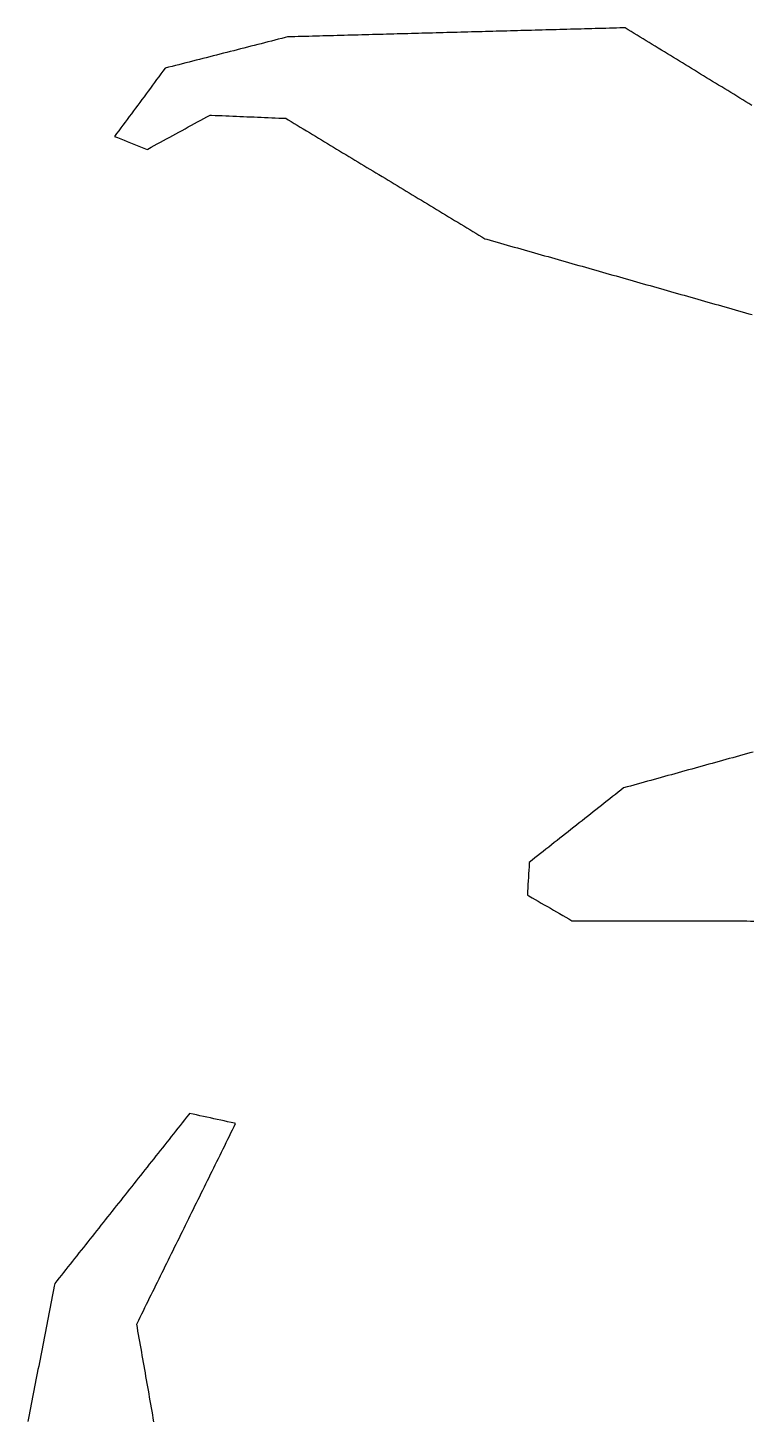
# Model space of a CAD drawing. Header units: millimetres. Extents: x 230 to 3347, y 514 to 5196.
# Drawn here: x 844 to 1048.4, y 3993.3 to 4386.9 of the extents above; entities that cross this region are included whole.
import ezdxf

# ---------------------------------------------------------------- set-up
doc = ezdxf.new("R2010")
doc.units = ezdxf.units.MM
doc.layers.add('ALL_ISLANDS', color=7, linetype='Continuous')
doc.layers.add('OUTLINE_ISLAND_01', color=7, linetype='Continuous')

msp = doc.modelspace()

# ---------------------------------------------------------------- linework, layer by layer
at = {"layer": 'ALL_ISLANDS'}
for points in [[(1048.6309, 4364.9598), (1047.7779, 4365.4818), (1046.925, 4366.0039), (1046.0721, 4366.5259), (1045.2191, 4367.0479), (1044.3662, 4367.5699), (1043.5133, 4368.0919), (1042.6603, 4368.614), (1041.8074, 4369.136), (1040.9545, 4369.658), (1040.1015, 4370.18), (1039.2486, 4370.702), (1038.3957, 4371.2241), (1037.5427, 4371.7461), (1036.6898, 4372.2681), (1035.8369, 4372.7901), (1034.9839, 4373.3121), (1034.131, 4373.8341), (1033.2781, 4374.3562), (1032.4251, 4374.8782), (1031.5722, 4375.4002), (1030.7193, 4375.9222), (1029.8663, 4376.4442), (1029.0134, 4376.9663), (1028.1605, 4377.4883), (1027.3075, 4378.0103), (1026.4546, 4378.5323), (1025.6017, 4379.0543), (1024.7487, 4379.5764), (1023.8958, 4380.0984), (1023.0428, 4380.6204), (1022.1899, 4381.1424), (1021.337, 4381.6644), (1020.484, 4382.1864), (1019.6311, 4382.7085), (1018.7782, 4383.2305), (1017.9252, 4383.7525), (1017.0723, 4384.2745), (1016.2194, 4384.7965), (1015.3664, 4385.3186), (1014.5135, 4385.8406), (1013.6606, 4386.3626), (1012.8076, 4386.8846), (1012.3494, 4386.8723), (1011.3498, 4386.8454), (1010.3502, 4386.8185), (1009.3505, 4386.7917), (1008.3509, 4386.7648), (1007.3513, 4386.7379), (1006.3516, 4386.711), (1005.352, 4386.6842), (1004.3523, 4386.6573), (1003.3527, 4386.6304), (1002.3531, 4386.6036), (1001.3534, 4386.5767), (1000.3538, 4386.5498), (999.3541, 4386.5229), (998.3545, 4386.4961), (997.3549, 4386.4692), (996.3552, 4386.4423), (995.3556, 4386.4154), (994.3559, 4386.3886), (993.3563, 4386.3617), (992.3567, 4386.3348), (991.357, 4386.3079), (990.3574, 4386.2811), (989.3578, 4386.2542), (988.3581, 4386.2273), (987.3585, 4386.2004), (986.3588, 4386.1736), (985.3592, 4386.1467), (984.3596, 4386.1198), (983.3599, 4386.0929), (982.3603, 4386.0661), (981.3606, 4386.0392), (980.361, 4386.0123), (979.3614, 4385.9854), (978.3617, 4385.9586), (977.3621, 4385.9317), (976.3624, 4385.9048), (975.3628, 4385.878), (974.3632, 4385.8511), (973.3635, 4385.8242), (972.3639, 4385.7973), (971.3643, 4385.7705), (970.3646, 4385.7436), (969.365, 4385.7167), (968.3653, 4385.6898), (967.3657, 4385.663), (966.3661, 4385.6361), (965.3664, 4385.6092), (964.3668, 4385.5823), (963.3671, 4385.5555), (962.3675, 4385.5286), (961.3679, 4385.5017), (960.3682, 4385.4748), (959.3686, 4385.448), (958.3689, 4385.4211), (957.3693, 4385.3942), (956.3697, 4385.3673), (955.37, 4385.3405), (954.3704, 4385.3136), (953.3708, 4385.2867), (952.3711, 4385.2598), (951.3715, 4385.233), (950.3718, 4385.2061), (949.3722, 4385.1792), (948.3726, 4385.1524), (947.3729, 4385.1255), (946.3733, 4385.0986), (945.3736, 4385.0717), (944.374, 4385.0449), (943.3744, 4385.018), (942.3747, 4384.9911), (941.3751, 4384.9642), (940.3754, 4384.9374), (939.3758, 4384.9105), (938.3762, 4384.8836), (937.3765, 4384.8567), (936.3769, 4384.8299), (935.3773, 4384.803), (934.3776, 4384.7761), (933.378, 4384.7492), (932.3783, 4384.7224), (931.3787, 4384.6955), (930.3791, 4384.6686), (929.3794, 4384.6417), (928.3798, 4384.6149), (927.3801, 4384.588), (926.3805, 4384.5611), (925.3809, 4384.5342), (924.3812, 4384.5074), (923.3816, 4384.4805), (922.382, 4384.4536), (921.3823, 4384.4267), (920.3827, 4384.3999), (919.383, 4384.373), (918.3834, 4384.3461), (917.3838, 4384.3193), (916.6825, 4384.1402), (915.7136, 4383.8928), (914.7447, 4383.6453), (913.7758, 4383.3979), (912.8069, 4383.1505), (911.838, 4382.9031), (910.869, 4382.6557), (909.9001, 4382.4083), (908.9312, 4382.1608), (907.9623, 4381.9134), (906.9934, 4381.666), (906.0245, 4381.4186), (905.0556, 4381.1712), (904.0867, 4380.9237), (903.1178, 4380.6763), (902.1489, 4380.4289), (901.18, 4380.1815), (900.211, 4379.9341), (899.2421, 4379.6866), (898.2732, 4379.4392), (897.3043, 4379.1918), (896.3354, 4378.9444), (895.3665, 4378.697), (894.3976, 4378.4496), (893.4287, 4378.2021), (892.4598, 4377.9547), (891.4909, 4377.7073), (890.522, 4377.4599), (889.553, 4377.2125), (888.5841, 4376.965), (887.6152, 4376.7176), (886.6463, 4376.4702), (885.6774, 4376.2228), (884.7085, 4375.9754), (883.7396, 4375.728), (882.7707, 4375.4805), (882.7508, 4375.4537), (882.1552, 4374.6504), (881.5596, 4373.8471), (880.9641, 4373.0438), (880.3685, 4372.2405), (879.7729, 4371.4372), (879.1773, 4370.6339), (878.5818, 4369.8306), (877.9862, 4369.0273), (877.3906, 4368.224), (876.795, 4367.4207), (876.1995, 4366.6174), (875.6039, 4365.8141), (875.0083, 4365.0108), (874.4128, 4364.2075), (873.8172, 4363.4041), (873.2216, 4362.6008), (872.626, 4361.7975), (872.0305, 4360.9942), (871.4349, 4360.1909), (870.8393, 4359.3876), (870.2437, 4358.5843), (869.6482, 4357.781), (869.0526, 4356.9777), (868.457, 4356.1744), (869.2914, 4355.8403), (870.2197, 4355.4685), (871.1481, 4355.0968), (872.0764, 4354.725), (873.0047, 4354.3532), (873.9331, 4353.9815), (874.8614, 4353.6097), (875.7897, 4353.238), (876.718, 4352.8662), (877.6464, 4352.4944), (877.8996, 4352.6326), (878.7775, 4353.1115), (879.6554, 4353.5904), (880.5332, 4354.0693), (881.4111, 4354.5482), (882.289, 4355.0271), (883.1668, 4355.506), (884.0447, 4355.9849), (884.9226, 4356.4638), (885.8005, 4356.9427), (886.6783, 4357.4215), (887.5562, 4357.9004), (888.4341, 4358.3793), (889.3119, 4358.8582), (890.1898, 4359.3371), (891.0677, 4359.816), (891.9456, 4360.2949), (892.8234, 4360.7738), (893.7013, 4361.2527), (894.5792, 4361.7316), (895.457, 4362.2105), (895.9025, 4362.1918), (896.9016, 4362.1498), (897.9007, 4362.1077), (898.8998, 4362.0657), (899.899, 4362.0237), (900.8981, 4361.9817), (901.8972, 4361.9397), (902.8963, 4361.8977), (903.8954, 4361.8557), (904.8945, 4361.8136), (905.8937, 4361.7716), (906.8928, 4361.7296), (907.8919, 4361.6876), (908.891, 4361.6456), (909.8901, 4361.6036), (910.8892, 4361.5615), (911.8884, 4361.5195), (912.8875, 4361.4775), (913.8866, 4361.4355), (914.8857, 4361.3935), (915.8848, 4361.3515), (916.884, 4361.3095), (917.548, 4360.9077), (918.4037, 4360.3902), (919.2593, 4359.8726), (920.1149, 4359.355), (920.9706, 4358.8374), (921.8262, 4358.3198), (922.6818, 4357.8023), (923.5375, 4357.2847), (924.3931, 4356.7671), (925.2487, 4356.2495), (926.1044, 4355.7319), (926.96, 4355.2143), (927.8156, 4354.6968), (928.6713, 4354.1792), (929.5269, 4353.6616), (930.3825, 4353.144), (931.2382, 4352.6264), (932.0938, 4352.1089), (932.9494, 4351.5913), (933.8051, 4351.0737), (934.6607, 4350.5561), (935.5163, 4350.0385), (936.372, 4349.5209), (937.2276, 4349.0034), (938.0832, 4348.4858), (938.9389, 4347.9682), (939.7945, 4347.4506), (940.6501, 4346.933), (941.5058, 4346.4155), (942.3614, 4345.8979), (943.2171, 4345.3803), (944.0727, 4344.8627), (944.9283, 4344.3451), (945.784, 4343.8275), (946.6396, 4343.31), (947.4952, 4342.7924), (948.3509, 4342.2748), (949.2065, 4341.7572), (950.0621, 4341.2396), (950.9178, 4340.7221), (951.7734, 4340.2045), (952.629, 4339.6869), (953.4847, 4339.1693), (954.3403, 4338.6517), (955.1959, 4338.1341), (956.0516, 4337.6166), (956.9072, 4337.099), (957.7628, 4336.5814), (958.6185, 4336.0638), (959.4741, 4335.5462), (960.3297, 4335.0287), (961.1854, 4334.5111), (962.041, 4333.9935), (962.8966, 4333.4759), (963.7523, 4332.9583), (964.6079, 4332.4408), (965.4635, 4331.9232), (966.3192, 4331.4056), (967.1748, 4330.888), (968.0304, 4330.3704), (968.8861, 4329.8528), (969.7417, 4329.3353), (970.5973, 4328.8177), (971.453, 4328.3001), (972.3086, 4327.7825), (973.1642, 4327.2649), (973.6981, 4327.1133), (974.6601, 4326.8402), (975.6221, 4326.5671), (976.584, 4326.2939), (977.546, 4326.0208), (978.508, 4325.7477), (979.47, 4325.4745), (980.4319, 4325.2014), (981.3939, 4324.9283), (982.3559, 4324.6551), (983.3179, 4324.382), (984.2798, 4324.1088), (985.2418, 4323.8357), (986.2038, 4323.5626), (987.1658, 4323.2894), (988.1277, 4323.0163), (989.0897, 4322.7432), (990.0517, 4322.47), (991.0137, 4322.1969), (991.9757, 4321.9237), (992.9376, 4321.6506), (993.8996, 4321.3775), (994.8616, 4321.1043), (995.8236, 4320.8312), (996.7855, 4320.5581), (997.7475, 4320.2849), (998.7095, 4320.0118), (999.6715, 4319.7387), (1000.6334, 4319.4655), (1001.5954, 4319.1924), (1002.5574, 4318.9192), (1003.5194, 4318.6461), (1004.4813, 4318.373), (1005.4433, 4318.0998), (1006.4053, 4317.8267), (1007.3673, 4317.5536), (1008.3292, 4317.2804), (1009.2912, 4317.0073), (1010.2532, 4316.7341), (1011.2152, 4316.461), (1012.1771, 4316.1879), (1013.1391, 4315.9147), (1014.1011, 4315.6416), (1015.0631, 4315.3685), (1016.025, 4315.0953), (1016.987, 4314.8222), (1017.949, 4314.5491), (1018.911, 4314.2759), (1019.8729, 4314.0028), (1020.8349, 4313.7296), (1021.7969, 4313.4565), (1022.7589, 4313.1834), (1023.7208, 4312.9102), (1024.6828, 4312.6371), (1025.6448, 4312.364), (1026.6068, 4312.0908), (1027.5687, 4311.8177), (1028.5307, 4311.5445), (1029.4927, 4311.2714), (1030.4547, 4310.9983), (1031.4166, 4310.7251), (1032.3786, 4310.452), (1033.3406, 4310.1789), (1034.3026, 4309.9057), (1035.2645, 4309.6326), (1036.2265, 4309.3595), (1037.1885, 4309.0863), (1038.1505, 4308.8132), (1039.1124, 4308.54), (1040.0744, 4308.2669), (1041.0364, 4307.9938), (1041.9984, 4307.7206), (1042.9603, 4307.4475), (1043.9223, 4307.1744), (1044.8843, 4306.9012), (1045.8463, 4306.6281), (1046.8082, 4306.3549), (1047.7702, 4306.0818), (1048.7322, 4305.8087)], [(1048.9986, 4182.1616), (1048.035, 4181.8944), (1047.0713, 4181.6272), (1046.1077, 4181.3601), (1045.144, 4181.0929), (1044.1804, 4180.8257), (1043.2167, 4180.5586), (1042.2531, 4180.2914), (1041.2894, 4180.0242), (1040.3258, 4179.757), (1039.3621, 4179.4899), (1038.3985, 4179.2227), (1037.4348, 4178.9555), (1036.4712, 4178.6883), (1035.5075, 4178.4212), (1034.5439, 4178.154), (1033.5802, 4177.8868), (1032.6166, 4177.6197), (1031.6529, 4177.3525), (1030.6893, 4177.0853), (1029.7256, 4176.8181), (1028.762, 4176.551), (1027.7983, 4176.2838), (1026.8347, 4176.0166), (1025.8711, 4175.7494), (1024.9074, 4175.4823), (1023.9438, 4175.2151), (1022.9801, 4174.9479), (1022.0165, 4174.6808), (1021.0528, 4174.4136), (1020.0892, 4174.1464), (1019.1255, 4173.8792), (1018.1619, 4173.6121), (1017.1982, 4173.3449), (1016.2346, 4173.0777), (1015.2709, 4172.8105), (1014.3073, 4172.5434), (1013.3436, 4172.2762), (1012.38, 4172.009), (1011.623, 4171.4114), (1010.8382, 4170.7918), (1010.0533, 4170.1721), (1009.2684, 4169.5525), (1008.4835, 4168.9329), (1007.6986, 4168.3132), (1006.9137, 4167.6936), (1006.1289, 4167.0739), (1005.344, 4166.4543), (1004.5591, 4165.8346), (1003.7742, 4165.215), (1002.9893, 4164.5953), (1002.2045, 4163.9757), (1001.4196, 4163.356), (1000.6347, 4162.7364), (999.8498, 4162.1167), (999.0649, 4161.4971), (998.2801, 4160.8775), (997.4952, 4160.2578), (996.7103, 4159.6382), (995.9254, 4159.0185), (995.1405, 4158.3989), (994.3557, 4157.7792), (993.5708, 4157.1596), (992.7859, 4156.5399), (992.001, 4155.9203), (991.2161, 4155.3006), (990.4312, 4154.681), (989.6464, 4154.0613), (988.8615, 4153.4417), (988.0766, 4152.8221), (987.2917, 4152.2024), (986.5068, 4151.5828), (985.722, 4150.9631), (985.7067, 4150.7116), (985.6463, 4149.7135), (985.5859, 4148.7153), (985.5255, 4147.7171), (985.4651, 4146.7189), (985.4047, 4145.7208), (985.3443, 4144.7226), (985.2839, 4143.7244), (985.2235, 4142.7263), (985.1631, 4141.7281), (985.6245, 4141.4626), (986.4913, 4140.9639), (987.3581, 4140.4653), (988.2249, 4139.9666), (989.0917, 4139.4679), (989.9584, 4138.9692), (990.8252, 4138.4705), (991.692, 4137.9719), (992.5588, 4137.4732), (993.4256, 4136.9745), (994.2924, 4136.4758), (995.1592, 4135.9772), (996.026, 4135.4785), (996.8928, 4134.9798), (997.7595, 4134.4811), (998.2095, 4134.4803), (999.2095, 4134.4784), (1000.2095, 4134.4766), (1001.2095, 4134.4747), (1002.2095, 4134.4728), (1003.2095, 4134.4709), (1004.2095, 4134.4691), (1005.2095, 4134.4672), (1006.2095, 4134.4653), (1007.2095, 4134.4635), (1008.2095, 4134.4616), (1009.2095, 4134.4597), (1010.2095, 4134.4579), (1011.2095, 4134.456), (1012.2095, 4134.4541), (1013.2095, 4134.4522), (1014.2095, 4134.4504), (1015.2095, 4134.4485), (1016.2095, 4134.4466), (1017.2095, 4134.4448), (1018.2095, 4134.4429), (1019.2095, 4134.441), (1020.2095, 4134.4392), (1021.2095, 4134.4373), (1022.2095, 4134.4354), (1023.2095, 4134.4335), (1024.2095, 4134.4317), (1025.2095, 4134.4298), (1026.2094, 4134.4279), (1027.2094, 4134.4261), (1028.2094, 4134.4242), (1029.2094, 4134.4223), (1030.2094, 4134.4205), (1031.2094, 4134.4186), (1032.2094, 4134.4167), (1033.2094, 4134.4148), (1034.2094, 4134.413), (1035.2094, 4134.4111), (1036.2094, 4134.4092), (1037.2094, 4134.4074), (1038.2094, 4134.4055), (1039.2094, 4134.4036), (1040.2094, 4134.4017), (1041.2094, 4134.3999), (1042.2094, 4134.398), (1043.2094, 4134.3961), (1044.2094, 4134.3943), (1045.2094, 4134.3924), (1046.2094, 4134.3905), (1047.2094, 4134.3887), (1048.2094, 4134.3868), (1049.2094, 4134.3849)], [(879.5974, 3992.8429), (879.424, 3993.8278), (879.2506, 3994.8126), (879.0773, 3995.7975), (878.9039, 3996.7823), (878.7305, 3997.7672), (878.5571, 3998.7521), (878.3837, 3999.7369), (878.2104, 4000.7218), (878.037, 4001.7066), (877.8636, 4002.6915), (877.6902, 4003.6763), (877.5168, 4004.6612), (877.3435, 4005.646), (877.1701, 4006.6309), (876.9967, 4007.6158), (876.8233, 4008.6006), (876.6499, 4009.5855), (876.4766, 4010.5703), (876.3032, 4011.5552), (876.1298, 4012.54), (875.9564, 4013.5249), (875.783, 4014.5097), (875.6097, 4015.4946), (875.4363, 4016.4794), (875.2629, 4017.4643), (875.0895, 4018.4492), (874.9161, 4019.434), (874.7428, 4020.4189), (874.8504, 4020.6373), (875.2923, 4021.5343), (875.7343, 4022.4313), (876.1762, 4023.3284), (876.6182, 4024.2254), (877.0601, 4025.1225), (877.5021, 4026.0195), (877.944, 4026.9165), (878.386, 4027.8136), (878.8279, 4028.7106), (879.2699, 4029.6077), (879.7118, 4030.5047), (880.1538, 4031.4017), (880.5957, 4032.2988), (881.0377, 4033.1958), (881.4796, 4034.0928), (881.9216, 4034.9899), (882.3635, 4035.8869), (882.8055, 4036.784), (883.2474, 4037.681), (883.6894, 4038.578), (884.1314, 4039.4751), (884.5733, 4040.3721), (885.0153, 4041.2692), (885.4572, 4042.1662), (885.8992, 4043.0632), (886.3411, 4043.9603), (886.7831, 4044.8573), (887.225, 4045.7543), (887.667, 4046.6514), (888.1089, 4047.5484), (888.5509, 4048.4455), (888.9928, 4049.3425), (889.4348, 4050.2395), (889.8767, 4051.1366), (890.3187, 4052.0336), (890.7606, 4052.9307), (891.2026, 4053.8277), (891.6445, 4054.7247), (892.0865, 4055.6218), (892.5284, 4056.5188), (892.9704, 4057.4159), (893.4123, 4058.3129), (893.8543, 4059.2099), (894.2963, 4060.107), (894.7382, 4061.004), (895.1802, 4061.901), (895.6221, 4062.7981), (896.0641, 4063.6951), (896.506, 4064.5922), (896.948, 4065.4892), (897.3899, 4066.3862), (897.8319, 4067.2833), (898.2738, 4068.1803), (898.7158, 4069.0774), (899.1577, 4069.9744), (899.5997, 4070.8714), (900.0416, 4071.7685), (900.4836, 4072.6655), (900.9255, 4073.5625), (901.3675, 4074.4596), (901.8094, 4075.3566), (902.2514, 4076.2537), (902.6933, 4077.1507), (902.3902, 4077.2167), (901.4132, 4077.4295), (900.4361, 4077.6424), (899.459, 4077.8552), (898.4819, 4078.068), (897.5048, 4078.2808), (896.5277, 4078.4936), (895.5506, 4078.7065), (894.5735, 4078.9193), (893.5964, 4079.1321), (892.6193, 4079.3449), (891.6422, 4079.5577), (890.6651, 4079.7705), (889.6881, 4079.9834), (889.4681, 4079.706), (888.8467, 4078.9225), (888.2253, 4078.139), (887.6039, 4077.3555), (886.9826, 4076.572), (886.3612, 4075.7885), (885.7398, 4075.005), (885.1184, 4074.2215), (884.497, 4073.4379), (883.8756, 4072.6544), (883.2543, 4071.8709), (882.6329, 4071.0874), (882.0115, 4070.3039), (881.3901, 4069.5204), (880.7687, 4068.7369), (880.1473, 4067.9534), (879.526, 4067.1699), (878.9046, 4066.3864), (878.2832, 4065.6029), (877.6618, 4064.8194), (877.0404, 4064.0359), (876.419, 4063.2524), (875.7977, 4062.4688), (875.1763, 4061.6853), (874.5549, 4060.9018), (873.9335, 4060.1183), (873.3121, 4059.3348), (872.6907, 4058.5513), (872.0694, 4057.7678), (871.448, 4056.9843), (870.8266, 4056.2008), (870.2052, 4055.4173), (869.5838, 4054.6338), (868.9625, 4053.8503), (868.3411, 4053.0668), (867.7197, 4052.2833), (867.0983, 4051.4997), (866.4769, 4050.7162), (865.8555, 4049.9327), (865.2342, 4049.1492), (864.6128, 4048.3657), (863.9914, 4047.5822), (863.37, 4046.7987), (862.7486, 4046.0152), (862.1272, 4045.2317), (861.5059, 4044.4482), (860.8845, 4043.6647), (860.2631, 4042.8812), (859.6417, 4042.0977), (859.0203, 4041.3142), (858.3989, 4040.5306), (857.7776, 4039.7471), (857.1562, 4038.9636), (856.5348, 4038.1801), (855.9134, 4037.3966), (855.292, 4036.6131), (854.6706, 4035.8296), (854.0493, 4035.0461), (853.4279, 4034.2626), (852.8065, 4033.4791), (852.1851, 4032.6956), (851.5637, 4031.9121), (851.413, 4031.1387), (851.2216, 4030.1572), (851.0303, 4029.1756), (850.839, 4028.1941), (850.6476, 4027.2126), (850.4563, 4026.2311), (850.265, 4025.2495), (850.0736, 4024.268), (849.8823, 4023.2865), (849.691, 4022.305), (849.4996, 4021.3234), (849.3083, 4020.3419), (849.117, 4019.3604), (848.9256, 4018.3789), (848.7343, 4017.3973), (848.543, 4016.4158), (848.3516, 4015.4343), (848.1603, 4014.4528), (847.969, 4013.4712), (847.7776, 4012.4897), (847.5863, 4011.5082), (847.395, 4010.5267), (847.2036, 4009.5451), (847.0123, 4008.5636), (846.821, 4007.5821), (846.6296, 4006.6006), (846.4383, 4005.619), (846.247, 4004.6375), (846.0556, 4003.656), (845.8643, 4002.6745), (845.673, 4001.6929), (845.4816, 4000.7114), (845.2903, 3999.7299), (845.099, 3998.7484), (844.9076, 3997.7668), (844.7163, 3996.7853), (844.525, 3995.8038), (844.3336, 3994.8223), (844.1423, 3993.8407), (843.951, 3992.8592)]]:
    msp.add_lwpolyline(points, dxfattribs=at)
at = {"layer": 'OUTLINE_ISLAND_01'}
for points in [[(1048.6309, 4364.9598), (1047.7779, 4365.4818), (1046.925, 4366.0039), (1046.0721, 4366.5259), (1045.2191, 4367.0479), (1044.3662, 4367.5699), (1043.5133, 4368.0919), (1042.6603, 4368.614), (1041.8074, 4369.136), (1040.9545, 4369.658), (1040.1015, 4370.18), (1039.2486, 4370.702), (1038.3957, 4371.2241), (1037.5427, 4371.7461), (1036.6898, 4372.2681), (1035.8369, 4372.7901), (1034.9839, 4373.3121), (1034.131, 4373.8341), (1033.2781, 4374.3562), (1032.4251, 4374.8782), (1031.5722, 4375.4002), (1030.7193, 4375.9222), (1029.8663, 4376.4442), (1029.0134, 4376.9663), (1028.1605, 4377.4883), (1027.3075, 4378.0103), (1026.4546, 4378.5323), (1025.6017, 4379.0543), (1024.7487, 4379.5764), (1023.8958, 4380.0984), (1023.0428, 4380.6204), (1022.1899, 4381.1424), (1021.337, 4381.6644), (1020.484, 4382.1864), (1019.6311, 4382.7085), (1018.7782, 4383.2305), (1017.9252, 4383.7525), (1017.0723, 4384.2745), (1016.2194, 4384.7965), (1015.3664, 4385.3186), (1014.5135, 4385.8406), (1013.6606, 4386.3626), (1012.8076, 4386.8846), (1012.3494, 4386.8723), (1011.3498, 4386.8454), (1010.3502, 4386.8185), (1009.3505, 4386.7917), (1008.3509, 4386.7648), (1007.3513, 4386.7379), (1006.3516, 4386.711), (1005.352, 4386.6842), (1004.3523, 4386.6573), (1003.3527, 4386.6304), (1002.3531, 4386.6036), (1001.3534, 4386.5767), (1000.3538, 4386.5498), (999.3541, 4386.5229), (998.3545, 4386.4961), (997.3549, 4386.4692), (996.3552, 4386.4423), (995.3556, 4386.4154), (994.3559, 4386.3886), (993.3563, 4386.3617), (992.3567, 4386.3348), (991.357, 4386.3079), (990.3574, 4386.2811), (989.3578, 4386.2542), (988.3581, 4386.2273), (987.3585, 4386.2004), (986.3588, 4386.1736), (985.3592, 4386.1467), (984.3596, 4386.1198), (983.3599, 4386.0929), (982.3603, 4386.0661), (981.3606, 4386.0392), (980.361, 4386.0123), (979.3614, 4385.9854), (978.3617, 4385.9586), (977.3621, 4385.9317), (976.3624, 4385.9048), (975.3628, 4385.878), (974.3632, 4385.8511), (973.3635, 4385.8242), (972.3639, 4385.7973), (971.3643, 4385.7705), (970.3646, 4385.7436), (969.365, 4385.7167), (968.3653, 4385.6898), (967.3657, 4385.663), (966.3661, 4385.6361), (965.3664, 4385.6092), (964.3668, 4385.5823), (963.3671, 4385.5555), (962.3675, 4385.5286), (961.3679, 4385.5017), (960.3682, 4385.4748), (959.3686, 4385.448), (958.3689, 4385.4211), (957.3693, 4385.3942), (956.3697, 4385.3673), (955.37, 4385.3405), (954.3704, 4385.3136), (953.3708, 4385.2867), (952.3711, 4385.2598), (951.3715, 4385.233), (950.3718, 4385.2061), (949.3722, 4385.1792), (948.3726, 4385.1524), (947.3729, 4385.1255), (946.3733, 4385.0986), (945.3736, 4385.0717), (944.374, 4385.0449), (943.3744, 4385.018), (942.3747, 4384.9911), (941.3751, 4384.9642), (940.3754, 4384.9374), (939.3758, 4384.9105), (938.3762, 4384.8836), (937.3765, 4384.8567), (936.3769, 4384.8299), (935.3773, 4384.803), (934.3776, 4384.7761), (933.378, 4384.7492), (932.3783, 4384.7224), (931.3787, 4384.6955), (930.3791, 4384.6686), (929.3794, 4384.6417), (928.3798, 4384.6149), (927.3801, 4384.588), (926.3805, 4384.5611), (925.3809, 4384.5342), (924.3812, 4384.5074), (923.3816, 4384.4805), (922.382, 4384.4536), (921.3823, 4384.4267), (920.3827, 4384.3999), (919.383, 4384.373), (918.3834, 4384.3461), (917.3838, 4384.3193), (916.6825, 4384.1402), (915.7136, 4383.8928), (914.7447, 4383.6453), (913.7758, 4383.3979), (912.8069, 4383.1505), (911.838, 4382.9031), (910.869, 4382.6557), (909.9001, 4382.4083), (908.9312, 4382.1608), (907.9623, 4381.9134), (906.9934, 4381.666), (906.0245, 4381.4186), (905.0556, 4381.1712), (904.0867, 4380.9237), (903.1178, 4380.6763), (902.1489, 4380.4289), (901.18, 4380.1815), (900.211, 4379.9341), (899.2421, 4379.6866), (898.2732, 4379.4392), (897.3043, 4379.1918), (896.3354, 4378.9444), (895.3665, 4378.697), (894.3976, 4378.4496), (893.4287, 4378.2021), (892.4598, 4377.9547), (891.4909, 4377.7073), (890.522, 4377.4599), (889.553, 4377.2125), (888.5841, 4376.965), (887.6152, 4376.7176), (886.6463, 4376.4702), (885.6774, 4376.2228), (884.7085, 4375.9754), (883.7396, 4375.728), (882.7707, 4375.4805), (882.7508, 4375.4537), (882.1552, 4374.6504), (881.5596, 4373.8471), (880.9641, 4373.0438), (880.3685, 4372.2405), (879.7729, 4371.4372), (879.1773, 4370.6339), (878.5818, 4369.8306), (877.9862, 4369.0273), (877.3906, 4368.224), (876.795, 4367.4207), (876.1995, 4366.6174), (875.6039, 4365.8141), (875.0083, 4365.0108), (874.4128, 4364.2075), (873.8172, 4363.4041), (873.2216, 4362.6008), (872.626, 4361.7975), (872.0305, 4360.9942), (871.4349, 4360.1909), (870.8393, 4359.3876), (870.2437, 4358.5843), (869.6482, 4357.781), (869.0526, 4356.9777), (868.457, 4356.1744), (869.2914, 4355.8403), (870.2197, 4355.4685), (871.1481, 4355.0968), (872.0764, 4354.725), (873.0047, 4354.3532), (873.9331, 4353.9815), (874.8614, 4353.6097), (875.7897, 4353.238), (876.718, 4352.8662), (877.6464, 4352.4944), (877.8996, 4352.6326), (878.7775, 4353.1115), (879.6554, 4353.5904), (880.5332, 4354.0693), (881.4111, 4354.5482), (882.289, 4355.0271), (883.1668, 4355.506), (884.0447, 4355.9849), (884.9226, 4356.4638), (885.8005, 4356.9427), (886.6783, 4357.4215), (887.5562, 4357.9004), (888.4341, 4358.3793), (889.3119, 4358.8582), (890.1898, 4359.3371), (891.0677, 4359.816), (891.9456, 4360.2949), (892.8234, 4360.7738), (893.7013, 4361.2527), (894.5792, 4361.7316), (895.457, 4362.2105), (895.9025, 4362.1918), (896.9016, 4362.1498), (897.9007, 4362.1077), (898.8998, 4362.0657), (899.899, 4362.0237), (900.8981, 4361.9817), (901.8972, 4361.9397), (902.8963, 4361.8977), (903.8954, 4361.8557), (904.8945, 4361.8136), (905.8937, 4361.7716), (906.8928, 4361.7296), (907.8919, 4361.6876), (908.891, 4361.6456), (909.8901, 4361.6036), (910.8892, 4361.5615), (911.8884, 4361.5195), (912.8875, 4361.4775), (913.8866, 4361.4355), (914.8857, 4361.3935), (915.8848, 4361.3515), (916.884, 4361.3095), (917.548, 4360.9077), (918.4037, 4360.3902), (919.2593, 4359.8726), (920.1149, 4359.355), (920.9706, 4358.8374), (921.8262, 4358.3198), (922.6818, 4357.8023), (923.5375, 4357.2847), (924.3931, 4356.7671), (925.2487, 4356.2495), (926.1044, 4355.7319), (926.96, 4355.2143), (927.8156, 4354.6968), (928.6713, 4354.1792), (929.5269, 4353.6616), (930.3825, 4353.144), (931.2382, 4352.6264), (932.0938, 4352.1089), (932.9494, 4351.5913), (933.8051, 4351.0737), (934.6607, 4350.5561), (935.5163, 4350.0385), (936.372, 4349.5209), (937.2276, 4349.0034), (938.0832, 4348.4858), (938.9389, 4347.9682), (939.7945, 4347.4506), (940.6501, 4346.933), (941.5058, 4346.4155), (942.3614, 4345.8979), (943.2171, 4345.3803), (944.0727, 4344.8627), (944.9283, 4344.3451), (945.784, 4343.8275), (946.6396, 4343.31), (947.4952, 4342.7924), (948.3509, 4342.2748), (949.2065, 4341.7572), (950.0621, 4341.2396), (950.9178, 4340.7221), (951.7734, 4340.2045), (952.629, 4339.6869), (953.4847, 4339.1693), (954.3403, 4338.6517), (955.1959, 4338.1341), (956.0516, 4337.6166), (956.9072, 4337.099), (957.7628, 4336.5814), (958.6185, 4336.0638), (959.4741, 4335.5462), (960.3297, 4335.0287), (961.1854, 4334.5111), (962.041, 4333.9935), (962.8966, 4333.4759), (963.7523, 4332.9583), (964.6079, 4332.4408), (965.4635, 4331.9232), (966.3192, 4331.4056), (967.1748, 4330.888), (968.0304, 4330.3704), (968.8861, 4329.8528), (969.7417, 4329.3353), (970.5973, 4328.8177), (971.453, 4328.3001), (972.3086, 4327.7825), (973.1642, 4327.2649), (973.6981, 4327.1133), (974.6601, 4326.8402), (975.6221, 4326.5671), (976.584, 4326.2939), (977.546, 4326.0208), (978.508, 4325.7477), (979.47, 4325.4745), (980.4319, 4325.2014), (981.3939, 4324.9283), (982.3559, 4324.6551), (983.3179, 4324.382), (984.2798, 4324.1088), (985.2418, 4323.8357), (986.2038, 4323.5626), (987.1658, 4323.2894), (988.1277, 4323.0163), (989.0897, 4322.7432), (990.0517, 4322.47), (991.0137, 4322.1969), (991.9757, 4321.9237), (992.9376, 4321.6506), (993.8996, 4321.3775), (994.8616, 4321.1043), (995.8236, 4320.8312), (996.7855, 4320.5581), (997.7475, 4320.2849), (998.7095, 4320.0118), (999.6715, 4319.7387), (1000.6334, 4319.4655), (1001.5954, 4319.1924), (1002.5574, 4318.9192), (1003.5194, 4318.6461), (1004.4813, 4318.373), (1005.4433, 4318.0998), (1006.4053, 4317.8267), (1007.3673, 4317.5536), (1008.3292, 4317.2804), (1009.2912, 4317.0073), (1010.2532, 4316.7341), (1011.2152, 4316.461), (1012.1771, 4316.1879), (1013.1391, 4315.9147), (1014.1011, 4315.6416), (1015.0631, 4315.3685), (1016.025, 4315.0953), (1016.987, 4314.8222), (1017.949, 4314.5491), (1018.911, 4314.2759), (1019.8729, 4314.0028), (1020.8349, 4313.7296), (1021.7969, 4313.4565), (1022.7589, 4313.1834), (1023.7208, 4312.9102), (1024.6828, 4312.6371), (1025.6448, 4312.364), (1026.6068, 4312.0908), (1027.5687, 4311.8177), (1028.5307, 4311.5445), (1029.4927, 4311.2714), (1030.4547, 4310.9983), (1031.4166, 4310.7251), (1032.3786, 4310.452), (1033.3406, 4310.1789), (1034.3026, 4309.9057), (1035.2645, 4309.6326), (1036.2265, 4309.3595), (1037.1885, 4309.0863), (1038.1505, 4308.8132), (1039.1124, 4308.54), (1040.0744, 4308.2669), (1041.0364, 4307.9938), (1041.9984, 4307.7206), (1042.9603, 4307.4475), (1043.9223, 4307.1744), (1044.8843, 4306.9012), (1045.8463, 4306.6281), (1046.8082, 4306.3549), (1047.7702, 4306.0818), (1048.7322, 4305.8087)], [(1048.9986, 4182.1616), (1048.035, 4181.8944), (1047.0713, 4181.6272), (1046.1077, 4181.3601), (1045.144, 4181.0929), (1044.1804, 4180.8257), (1043.2167, 4180.5586), (1042.2531, 4180.2914), (1041.2894, 4180.0242), (1040.3258, 4179.757), (1039.3621, 4179.4899), (1038.3985, 4179.2227), (1037.4348, 4178.9555), (1036.4712, 4178.6883), (1035.5075, 4178.4212), (1034.5439, 4178.154), (1033.5802, 4177.8868), (1032.6166, 4177.6197), (1031.6529, 4177.3525), (1030.6893, 4177.0853), (1029.7256, 4176.8181), (1028.762, 4176.551), (1027.7983, 4176.2838), (1026.8347, 4176.0166), (1025.8711, 4175.7494), (1024.9074, 4175.4823), (1023.9438, 4175.2151), (1022.9801, 4174.9479), (1022.0165, 4174.6808), (1021.0528, 4174.4136), (1020.0892, 4174.1464), (1019.1255, 4173.8792), (1018.1619, 4173.6121), (1017.1982, 4173.3449), (1016.2346, 4173.0777), (1015.2709, 4172.8105), (1014.3073, 4172.5434), (1013.3436, 4172.2762), (1012.38, 4172.009), (1011.623, 4171.4114), (1010.8382, 4170.7918), (1010.0533, 4170.1721), (1009.2684, 4169.5525), (1008.4835, 4168.9329), (1007.6986, 4168.3132), (1006.9137, 4167.6936), (1006.1289, 4167.0739), (1005.344, 4166.4543), (1004.5591, 4165.8346), (1003.7742, 4165.215), (1002.9893, 4164.5953), (1002.2045, 4163.9757), (1001.4196, 4163.356), (1000.6347, 4162.7364), (999.8498, 4162.1167), (999.0649, 4161.4971), (998.2801, 4160.8775), (997.4952, 4160.2578), (996.7103, 4159.6382), (995.9254, 4159.0185), (995.1405, 4158.3989), (994.3557, 4157.7792), (993.5708, 4157.1596), (992.7859, 4156.5399), (992.001, 4155.9203), (991.2161, 4155.3006), (990.4312, 4154.681), (989.6464, 4154.0613), (988.8615, 4153.4417), (988.0766, 4152.8221), (987.2917, 4152.2024), (986.5068, 4151.5828), (985.722, 4150.9631), (985.7067, 4150.7116), (985.6463, 4149.7135), (985.5859, 4148.7153), (985.5255, 4147.7171), (985.4651, 4146.7189), (985.4047, 4145.7208), (985.3443, 4144.7226), (985.2839, 4143.7244), (985.2235, 4142.7263), (985.1631, 4141.7281), (985.6245, 4141.4626), (986.4913, 4140.9639), (987.3581, 4140.4653), (988.2249, 4139.9666), (989.0917, 4139.4679), (989.9584, 4138.9692), (990.8252, 4138.4705), (991.692, 4137.9719), (992.5588, 4137.4732), (993.4256, 4136.9745), (994.2924, 4136.4758), (995.1592, 4135.9772), (996.026, 4135.4785), (996.8928, 4134.9798), (997.7595, 4134.4811), (998.2095, 4134.4803), (999.2095, 4134.4784), (1000.2095, 4134.4766), (1001.2095, 4134.4747), (1002.2095, 4134.4728), (1003.2095, 4134.4709), (1004.2095, 4134.4691), (1005.2095, 4134.4672), (1006.2095, 4134.4653), (1007.2095, 4134.4635), (1008.2095, 4134.4616), (1009.2095, 4134.4597), (1010.2095, 4134.4579), (1011.2095, 4134.456), (1012.2095, 4134.4541), (1013.2095, 4134.4522), (1014.2095, 4134.4504), (1015.2095, 4134.4485), (1016.2095, 4134.4466), (1017.2095, 4134.4448), (1018.2095, 4134.4429), (1019.2095, 4134.441), (1020.2095, 4134.4392), (1021.2095, 4134.4373), (1022.2095, 4134.4354), (1023.2095, 4134.4335), (1024.2095, 4134.4317), (1025.2095, 4134.4298), (1026.2094, 4134.4279), (1027.2094, 4134.4261), (1028.2094, 4134.4242), (1029.2094, 4134.4223), (1030.2094, 4134.4205), (1031.2094, 4134.4186), (1032.2094, 4134.4167), (1033.2094, 4134.4148), (1034.2094, 4134.413), (1035.2094, 4134.4111), (1036.2094, 4134.4092), (1037.2094, 4134.4074), (1038.2094, 4134.4055), (1039.2094, 4134.4036), (1040.2094, 4134.4017), (1041.2094, 4134.3999), (1042.2094, 4134.398), (1043.2094, 4134.3961), (1044.2094, 4134.3943), (1045.2094, 4134.3924), (1046.2094, 4134.3905), (1047.2094, 4134.3887), (1048.2094, 4134.3868), (1049.2094, 4134.3849)], [(879.5974, 3992.8429), (879.424, 3993.8278), (879.2506, 3994.8126), (879.0773, 3995.7975), (878.9039, 3996.7823), (878.7305, 3997.7672), (878.5571, 3998.7521), (878.3837, 3999.7369), (878.2104, 4000.7218), (878.037, 4001.7066), (877.8636, 4002.6915), (877.6902, 4003.6763), (877.5168, 4004.6612), (877.3435, 4005.646), (877.1701, 4006.6309), (876.9967, 4007.6158), (876.8233, 4008.6006), (876.6499, 4009.5855), (876.4766, 4010.5703), (876.3032, 4011.5552), (876.1298, 4012.54), (875.9564, 4013.5249), (875.783, 4014.5097), (875.6097, 4015.4946), (875.4363, 4016.4794), (875.2629, 4017.4643), (875.0895, 4018.4492), (874.9161, 4019.434), (874.7428, 4020.4189), (874.8504, 4020.6373), (875.2923, 4021.5343), (875.7343, 4022.4313), (876.1762, 4023.3284), (876.6182, 4024.2254), (877.0601, 4025.1225), (877.5021, 4026.0195), (877.944, 4026.9165), (878.386, 4027.8136), (878.8279, 4028.7106), (879.2699, 4029.6077), (879.7118, 4030.5047), (880.1538, 4031.4017), (880.5957, 4032.2988), (881.0377, 4033.1958), (881.4796, 4034.0928), (881.9216, 4034.9899), (882.3635, 4035.8869), (882.8055, 4036.784), (883.2474, 4037.681), (883.6894, 4038.578), (884.1314, 4039.4751), (884.5733, 4040.3721), (885.0153, 4041.2692), (885.4572, 4042.1662), (885.8992, 4043.0632), (886.3411, 4043.9603), (886.7831, 4044.8573), (887.225, 4045.7543), (887.667, 4046.6514), (888.1089, 4047.5484), (888.5509, 4048.4455), (888.9928, 4049.3425), (889.4348, 4050.2395), (889.8767, 4051.1366), (890.3187, 4052.0336), (890.7606, 4052.9307), (891.2026, 4053.8277), (891.6445, 4054.7247), (892.0865, 4055.6218), (892.5284, 4056.5188), (892.9704, 4057.4159), (893.4123, 4058.3129), (893.8543, 4059.2099), (894.2963, 4060.107), (894.7382, 4061.004), (895.1802, 4061.901), (895.6221, 4062.7981), (896.0641, 4063.6951), (896.506, 4064.5922), (896.948, 4065.4892), (897.3899, 4066.3862), (897.8319, 4067.2833), (898.2738, 4068.1803), (898.7158, 4069.0774), (899.1577, 4069.9744), (899.5997, 4070.8714), (900.0416, 4071.7685), (900.4836, 4072.6655), (900.9255, 4073.5625), (901.3675, 4074.4596), (901.8094, 4075.3566), (902.2514, 4076.2537), (902.6933, 4077.1507), (902.3902, 4077.2167), (901.4132, 4077.4295), (900.4361, 4077.6424), (899.459, 4077.8552), (898.4819, 4078.068), (897.5048, 4078.2808), (896.5277, 4078.4936), (895.5506, 4078.7065), (894.5735, 4078.9193), (893.5964, 4079.1321), (892.6193, 4079.3449), (891.6422, 4079.5577), (890.6651, 4079.7705), (889.6881, 4079.9834), (889.4681, 4079.706), (888.8467, 4078.9225), (888.2253, 4078.139), (887.6039, 4077.3555), (886.9826, 4076.572), (886.3612, 4075.7885), (885.7398, 4075.005), (885.1184, 4074.2215), (884.497, 4073.4379), (883.8756, 4072.6544), (883.2543, 4071.8709), (882.6329, 4071.0874), (882.0115, 4070.3039), (881.3901, 4069.5204), (880.7687, 4068.7369), (880.1473, 4067.9534), (879.526, 4067.1699), (878.9046, 4066.3864), (878.2832, 4065.6029), (877.6618, 4064.8194), (877.0404, 4064.0359), (876.419, 4063.2524), (875.7977, 4062.4688), (875.1763, 4061.6853), (874.5549, 4060.9018), (873.9335, 4060.1183), (873.3121, 4059.3348), (872.6907, 4058.5513), (872.0694, 4057.7678), (871.448, 4056.9843), (870.8266, 4056.2008), (870.2052, 4055.4173), (869.5838, 4054.6338), (868.9625, 4053.8503), (868.3411, 4053.0668), (867.7197, 4052.2833), (867.0983, 4051.4997), (866.4769, 4050.7162), (865.8555, 4049.9327), (865.2342, 4049.1492), (864.6128, 4048.3657), (863.9914, 4047.5822), (863.37, 4046.7987), (862.7486, 4046.0152), (862.1272, 4045.2317), (861.5059, 4044.4482), (860.8845, 4043.6647), (860.2631, 4042.8812), (859.6417, 4042.0977), (859.0203, 4041.3142), (858.3989, 4040.5306), (857.7776, 4039.7471), (857.1562, 4038.9636), (856.5348, 4038.1801), (855.9134, 4037.3966), (855.292, 4036.6131), (854.6706, 4035.8296), (854.0493, 4035.0461), (853.4279, 4034.2626), (852.8065, 4033.4791), (852.1851, 4032.6956), (851.5637, 4031.9121), (851.413, 4031.1387), (851.2216, 4030.1572), (851.0303, 4029.1756), (850.839, 4028.1941), (850.6476, 4027.2126), (850.4563, 4026.2311), (850.265, 4025.2495), (850.0736, 4024.268), (849.8823, 4023.2865), (849.691, 4022.305), (849.4996, 4021.3234), (849.3083, 4020.3419), (849.117, 4019.3604), (848.9256, 4018.3789), (848.7343, 4017.3973), (848.543, 4016.4158), (848.3516, 4015.4343), (848.1603, 4014.4528), (847.969, 4013.4712), (847.7776, 4012.4897), (847.5863, 4011.5082), (847.395, 4010.5267), (847.2036, 4009.5451), (847.0123, 4008.5636), (846.821, 4007.5821), (846.6296, 4006.6006), (846.4383, 4005.619), (846.247, 4004.6375), (846.0556, 4003.656), (845.8643, 4002.6745), (845.673, 4001.6929), (845.4816, 4000.7114), (845.2903, 3999.7299), (845.099, 3998.7484), (844.9076, 3997.7668), (844.7163, 3996.7853), (844.525, 3995.8038), (844.3336, 3994.8223), (844.1423, 3993.8407), (843.951, 3992.8592)]]:
    msp.add_lwpolyline(points, dxfattribs=at)

doc.saveas('drawing.dxf')
